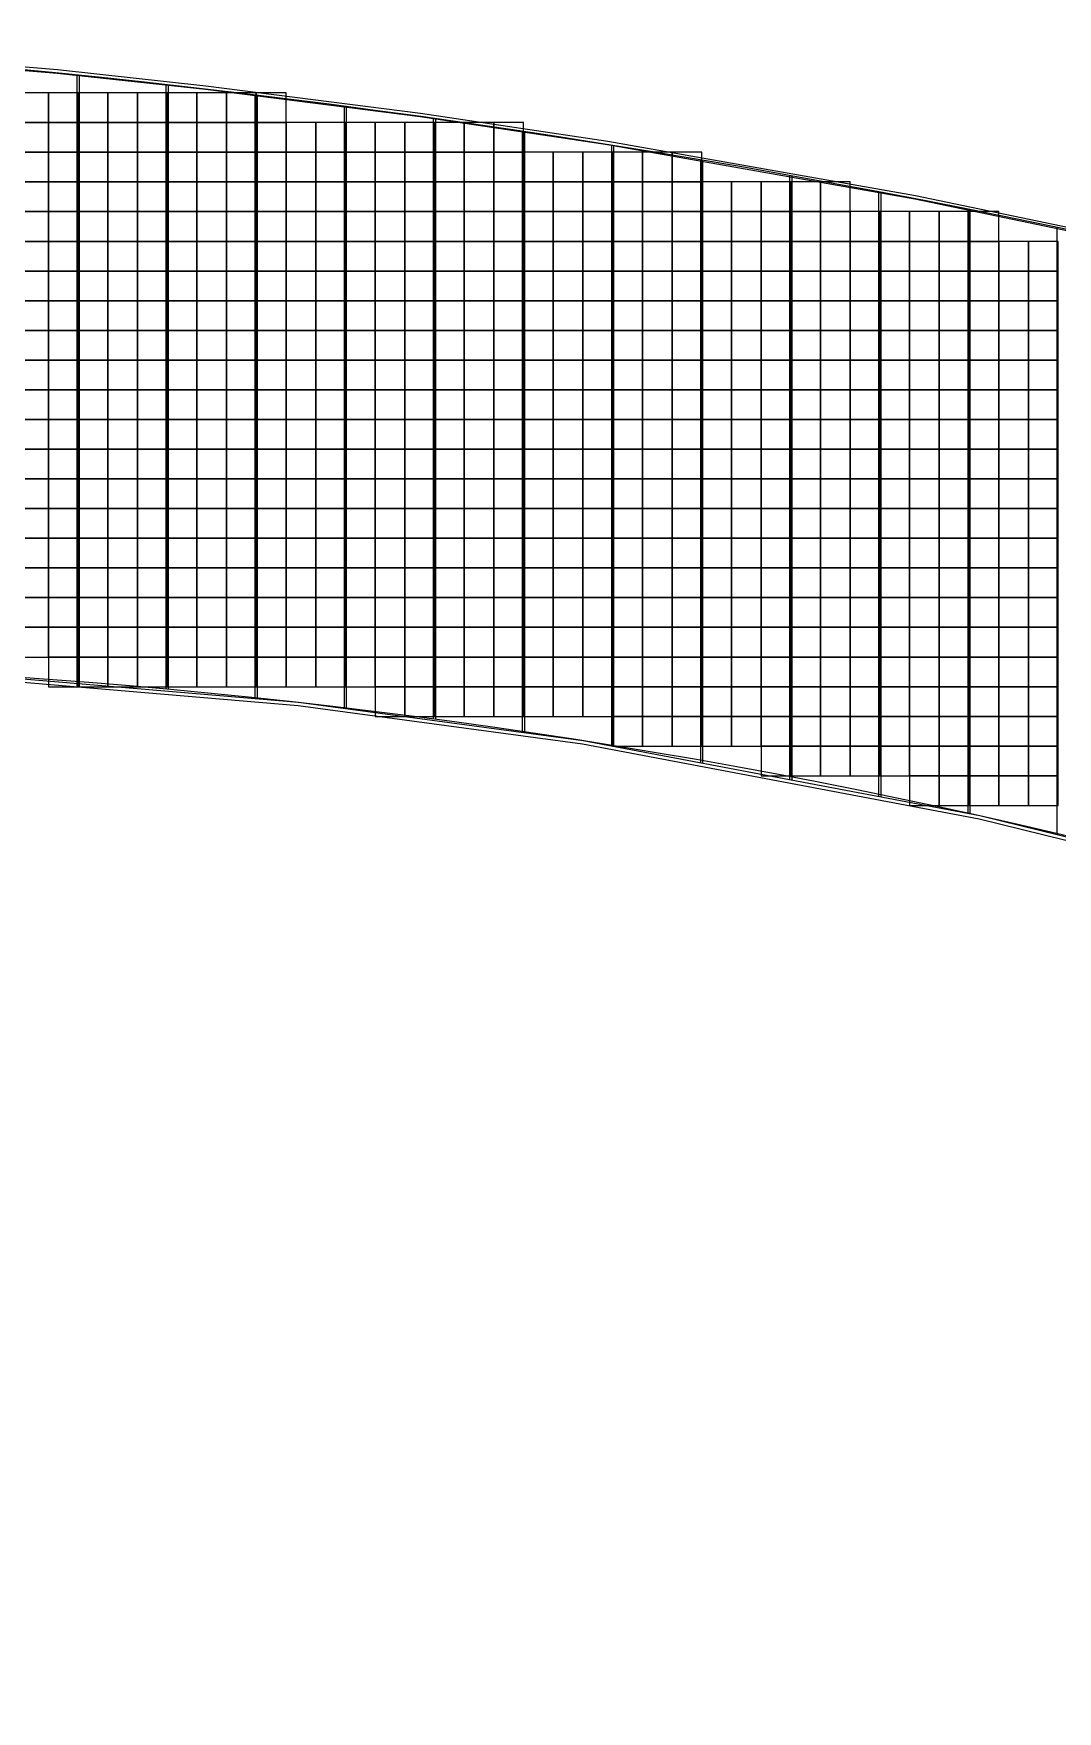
# Model space of a CAD drawing. Extents: x -31693 to 409283, y -98233 to 151957.
# Drawn here: x 72295 to 89534, y 91460 to 119715 of the extents above; entities that cross this region are included whole.
import ezdxf

# ---------------------------------------------------------------- set-up
doc = ezdxf.new("R2010")
doc.units = 0
doc.header["$LTSCALE"] = 1000
doc.header["$MEASUREMENT"] = 0
for name, color, linetype in [('500浮箱', 162, 'Continuous'), ('A-G-VISIBLE', 9, 'Continuous'), ('主龙骨', 4, 'Continuous'), ('边梁（14a槽钢', 3, 'Continuous')]:
    doc.layers.add(name, color=color, linetype=linetype)

# ---------------------------------------------------------------- blocks, each defined once
blk = doc.blocks.new('dasd')
at = {"layer": 'A-G-VISIBLE', "linetype": 'Continuous'}
for centre, radius, start, end in [((-132837.189, 42011.825), 160.06, 69.75334, 87.66536), ((-132829.243, 42052.463), 108.698, 67.70809, 90.93463)]:
    blk.add_arc(centre, radius, start, end, dxfattribs=at)

msp = doc.modelspace()

# ---------------------------------------------------------------- linework, layer by layer
at = {"layer": '500浮箱', "elevation": 2850}
for points in [[(72045, 118216), (72545, 118216), (72545, 118716), (72045, 118716)], [(72545, 118216), (73045, 118216), (73045, 118716), (72545, 118716)], [(73045, 118216), (73545, 118216), (73545, 118716), (73045, 118716)], [(73545, 118216), (74045, 118216), (74045, 118716), (73545, 118716)], [(74045, 118216), (74545, 118216), (74545, 118716), (74045, 118716)], [(74545, 118216), (75045, 118216), (75045, 118716), (74545, 118716)], [(75045, 118216), (75545, 118216), (75545, 118716), (75045, 118716)], [(75545, 118216), (76045, 118216), (76045, 118716), (75545, 118716)], [(76045, 118216), (76545, 118216), (76545, 118716), (76045, 118716)], [(72045, 117716), (72545, 117716), (72545, 118216), (72045, 118216)], [(72545, 117716), (73045, 117716), (73045, 118216), (72545, 118216)], [(73045, 117716), (73545, 117716), (73545, 118216), (73045, 118216)], [(73545, 117716), (74045, 117716), (74045, 118216), (73545, 118216)], [(74045, 117716), (74545, 117716), (74545, 118216), (74045, 118216)], [(74545, 117716), (75045, 117716), (75045, 118216), (74545, 118216)], [(75045, 117716), (75545, 117716), (75545, 118216), (75045, 118216)], [(75545, 117716), (76045, 117716), (76045, 118216), (75545, 118216)], [(76045, 117716), (76545, 117716), (76545, 118216), (76045, 118216)], [(76545, 117716), (77045, 117716), (77045, 118216), (76545, 118216)], [(77045, 117716), (77545, 117716), (77545, 118216), (77045, 118216)], [(77545, 117716), (78045, 117716), (78045, 118216), (77545, 118216)], [(78045, 117716), (78545, 117716), (78545, 118216), (78045, 118216)], [(78545, 117716), (79045, 117716), (79045, 118216), (78545, 118216)], [(79045, 117716), (79545, 117716), (79545, 118216), (79045, 118216)], [(79545, 117716), (80045, 117716), (80045, 118216), (79545, 118216)], [(80045, 117716), (80545, 117716), (80545, 118216), (80045, 118216)], [(72045, 117216), (72545, 117216), (72545, 117716), (72045, 117716)], [(72545, 117216), (73045, 117216), (73045, 117716), (72545, 117716)], [(73045, 117216), (73545, 117216), (73545, 117716), (73045, 117716)], [(73545, 117216), (74045, 117216), (74045, 117716), (73545, 117716)], [(74045, 117216), (74545, 117216), (74545, 117716), (74045, 117716)], [(74545, 117216), (75045, 117216), (75045, 117716), (74545, 117716)], [(75045, 117216), (75545, 117216), (75545, 117716), (75045, 117716)], [(75545, 117216), (76045, 117216), (76045, 117716), (75545, 117716)], [(76045, 117216), (76545, 117216), (76545, 117716), (76045, 117716)], [(76545, 117216), (77045, 117216), (77045, 117716), (76545, 117716)], [(77045, 117216), (77545, 117216), (77545, 117716), (77045, 117716)], [(77545, 117216), (78045, 117216), (78045, 117716), (77545, 117716)], [(78045, 117216), (78545, 117216), (78545, 117716), (78045, 117716)], [(78545, 117216), (79045, 117216), (79045, 117716), (78545, 117716)], [(79045, 117216), (79545, 117216), (79545, 117716), (79045, 117716)], [(79545, 117216), (80045, 117216), (80045, 117716), (79545, 117716)], [(80045, 117216), (80545, 117216), (80545, 117716), (80045, 117716)], [(80545, 117216), (81045, 117216), (81045, 117716), (80545, 117716)], [(81045, 117216), (81545, 117216), (81545, 117716), (81045, 117716)], [(81545, 117216), (82045, 117216), (82045, 117716), (81545, 117716)], [(82045, 117216), (82545, 117216), (82545, 117716), (82045, 117716)], [(82545, 117216), (83045, 117216), (83045, 117716), (82545, 117716)], [(83045, 117216), (83545, 117216), (83545, 117716), (83045, 117716)], [(72045, 116716), (72545, 116716), (72545, 117216), (72045, 117216)], [(72545, 116716), (73045, 116716), (73045, 117216), (72545, 117216)], [(73045, 116716), (73545, 116716), (73545, 117216), (73045, 117216)], [(73545, 116716), (74045, 116716), (74045, 117216), (73545, 117216)], [(74045, 116716), (74545, 116716), (74545, 117216), (74045, 117216)], [(74545, 116716), (75045, 116716), (75045, 117216), (74545, 117216)], [(75045, 116716), (75545, 116716), (75545, 117216), (75045, 117216)], [(75545, 116716), (76045, 116716), (76045, 117216), (75545, 117216)], [(76045, 116716), (76545, 116716), (76545, 117216), (76045, 117216)], [(76545, 116716), (77045, 116716), (77045, 117216), (76545, 117216)], [(77045, 116716), (77545, 116716), (77545, 117216), (77045, 117216)], [(77545, 116716), (78045, 116716), (78045, 117216), (77545, 117216)], [(78045, 116716), (78545, 116716), (78545, 117216), (78045, 117216)], [(78545, 116716), (79045, 116716), (79045, 117216), (78545, 117216)], [(79045, 116716), (79545, 116716), (79545, 117216), (79045, 117216)], [(79545, 116716), (80045, 116716), (80045, 117216), (79545, 117216)], [(80045, 116716), (80545, 116716), (80545, 117216), (80045, 117216)], [(80545, 116716), (81045, 116716), (81045, 117216), (80545, 117216)], [(81045, 116716), (81545, 116716), (81545, 117216), (81045, 117216)], [(81545, 116716), (82045, 116716), (82045, 117216), (81545, 117216)], [(82045, 116716), (82545, 116716), (82545, 117216), (82045, 117216)], [(82545, 116716), (83045, 116716), (83045, 117216), (82545, 117216)], [(83045, 116716), (83545, 116716), (83545, 117216), (83045, 117216)], [(83545, 116716), (84045, 116716), (84045, 117216), (83545, 117216)], [(84045, 116716), (84545, 116716), (84545, 117216), (84045, 117216)], [(84545, 116716), (85045, 116716), (85045, 117216), (84545, 117216)], [(85045, 116716), (85545, 116716), (85545, 117216), (85045, 117216)], [(85545, 116716), (86045, 116716), (86045, 117216), (85545, 117216)], [(72045, 116216), (72545, 116216), (72545, 116716), (72045, 116716)], [(72545, 116216), (73045, 116216), (73045, 116716), (72545, 116716)], [(73045, 116216), (73545, 116216), (73545, 116716), (73045, 116716)], [(73545, 116216), (74045, 116216), (74045, 116716), (73545, 116716)], [(74045, 116216), (74545, 116216), (74545, 116716), (74045, 116716)], [(74545, 116216), (75045, 116216), (75045, 116716), (74545, 116716)], [(75045, 116216), (75545, 116216), (75545, 116716), (75045, 116716)], [(75545, 116216), (76045, 116216), (76045, 116716), (75545, 116716)], [(76045, 116216), (76545, 116216), (76545, 116716), (76045, 116716)], [(76545, 116216), (77045, 116216), (77045, 116716), (76545, 116716)], [(77045, 116216), (77545, 116216), (77545, 116716), (77045, 116716)], [(77545, 116216), (78045, 116216), (78045, 116716), (77545, 116716)], [(78045, 116216), (78545, 116216), (78545, 116716), (78045, 116716)], [(78545, 116216), (79045, 116216), (79045, 116716), (78545, 116716)], [(79045, 116216), (79545, 116216), (79545, 116716), (79045, 116716)], [(79545, 116216), (80045, 116216), (80045, 116716), (79545, 116716)], [(80045, 116216), (80545, 116216), (80545, 116716), (80045, 116716)], [(80545, 116216), (81045, 116216), (81045, 116716), (80545, 116716)], [(81045, 116216), (81545, 116216), (81545, 116716), (81045, 116716)], [(81545, 116216), (82045, 116216), (82045, 116716), (81545, 116716)], [(82045, 116216), (82545, 116216), (82545, 116716), (82045, 116716)], [(82545, 116216), (83045, 116216), (83045, 116716), (82545, 116716)], [(83045, 116216), (83545, 116216), (83545, 116716), (83045, 116716)], [(83545, 116216), (84045, 116216), (84045, 116716), (83545, 116716)], [(84045, 116216), (84545, 116216), (84545, 116716), (84045, 116716)], [(84545, 116216), (85045, 116216), (85045, 116716), (84545, 116716)], [(85045, 116216), (85545, 116216), (85545, 116716), (85045, 116716)], [(85545, 116216), (86045, 116216), (86045, 116716), (85545, 116716)], [(86045, 116216), (86545, 116216), (86545, 116716), (86045, 116716)], [(86545, 116216), (87045, 116216), (87045, 116716), (86545, 116716)], [(87045, 116216), (87545, 116216), (87545, 116716), (87045, 116716)], [(87545, 116216), (88045, 116216), (88045, 116716), (87545, 116716)], [(88045, 116216), (88545, 116216), (88545, 116716), (88045, 116716)], [(72045, 115716), (72545, 115716), (72545, 116216), (72045, 116216)], [(72545, 115716), (73045, 115716), (73045, 116216), (72545, 116216)], [(73045, 115716), (73545, 115716), (73545, 116216), (73045, 116216)], [(73545, 115716), (74045, 115716), (74045, 116216), (73545, 116216)], [(74045, 115716), (74545, 115716), (74545, 116216), (74045, 116216)], [(74545, 115716), (75045, 115716), (75045, 116216), (74545, 116216)], [(75045, 115716), (75545, 115716), (75545, 116216), (75045, 116216)], [(75545, 115716), (76045, 115716), (76045, 116216), (75545, 116216)], [(76045, 115716), (76545, 115716), (76545, 116216), (76045, 116216)], [(76545, 115716), (77045, 115716), (77045, 116216), (76545, 116216)], [(77045, 115716), (77545, 115716), (77545, 116216), (77045, 116216)], [(77545, 115716), (78045, 115716), (78045, 116216), (77545, 116216)], [(78045, 115716), (78545, 115716), (78545, 116216), (78045, 116216)], [(78545, 115716), (79045, 115716), (79045, 116216), (78545, 116216)], [(79045, 115716), (79545, 115716), (79545, 116216), (79045, 116216)], [(79545, 115716), (80045, 115716), (80045, 116216), (79545, 116216)], [(80045, 115716), (80545, 115716), (80545, 116216), (80045, 116216)], [(80545, 115716), (81045, 115716), (81045, 116216), (80545, 116216)], [(81045, 115716), (81545, 115716), (81545, 116216), (81045, 116216)], [(81545, 115716), (82045, 115716), (82045, 116216), (81545, 116216)], [(82045, 115716), (82545, 115716), (82545, 116216), (82045, 116216)], [(82545, 115716), (83045, 115716), (83045, 116216), (82545, 116216)], [(83045, 115716), (83545, 115716), (83545, 116216), (83045, 116216)], [(83545, 115716), (84045, 115716), (84045, 116216), (83545, 116216)], [(84045, 115716), (84545, 115716), (84545, 116216), (84045, 116216)], [(84545, 115716), (85045, 115716), (85045, 116216), (84545, 116216)], [(85045, 115716), (85545, 115716), (85545, 116216), (85045, 116216)], [(85545, 115716), (86045, 115716), (86045, 116216), (85545, 116216)], [(86045, 115716), (86545, 115716), (86545, 116216), (86045, 116216)], [(86545, 115716), (87045, 115716), (87045, 116216), (86545, 116216)], [(87045, 115716), (87545, 115716), (87545, 116216), (87045, 116216)], [(87545, 115716), (88045, 115716), (88045, 116216), (87545, 116216)], [(88045, 115716), (88545, 115716), (88545, 116216), (88045, 116216)], [(88545, 115716), (89045, 115716), (89045, 116216), (88545, 116216)], [(89045, 115716), (89545, 115716), (89545, 116216), (89045, 116216)], [(72045, 115216), (72545, 115216), (72545, 115716), (72045, 115716)], [(72545, 115216), (73045, 115216), (73045, 115716), (72545, 115716)], [(73045, 115216), (73545, 115216), (73545, 115716), (73045, 115716)], [(73545, 115216), (74045, 115216), (74045, 115716), (73545, 115716)], [(74045, 115216), (74545, 115216), (74545, 115716), (74045, 115716)], [(74545, 115216), (75045, 115216), (75045, 115716), (74545, 115716)], [(75045, 115216), (75545, 115216), (75545, 115716), (75045, 115716)], [(75545, 115216), (76045, 115216), (76045, 115716), (75545, 115716)], [(76045, 115216), (76545, 115216), (76545, 115716), (76045, 115716)], [(76545, 115216), (77045, 115216), (77045, 115716), (76545, 115716)], [(77045, 115216), (77545, 115216), (77545, 115716), (77045, 115716)], [(77545, 115216), (78045, 115216), (78045, 115716), (77545, 115716)], [(78045, 115216), (78545, 115216), (78545, 115716), (78045, 115716)], [(78545, 115216), (79045, 115216), (79045, 115716), (78545, 115716)], [(79045, 115216), (79545, 115216), (79545, 115716), (79045, 115716)], [(79545, 115216), (80045, 115216), (80045, 115716), (79545, 115716)], [(80045, 115216), (80545, 115216), (80545, 115716), (80045, 115716)], [(80545, 115216), (81045, 115216), (81045, 115716), (80545, 115716)], [(81045, 115216), (81545, 115216), (81545, 115716), (81045, 115716)], [(81545, 115216), (82045, 115216), (82045, 115716), (81545, 115716)], [(82045, 115216), (82545, 115216), (82545, 115716), (82045, 115716)], [(82545, 115216), (83045, 115216), (83045, 115716), (82545, 115716)], [(83045, 115216), (83545, 115216), (83545, 115716), (83045, 115716)], [(83545, 115216), (84045, 115216), (84045, 115716), (83545, 115716)], [(84045, 115216), (84545, 115216), (84545, 115716), (84045, 115716)], [(84545, 115216), (85045, 115216), (85045, 115716), (84545, 115716)], [(85045, 115216), (85545, 115216), (85545, 115716), (85045, 115716)], [(85545, 115216), (86045, 115216), (86045, 115716), (85545, 115716)], [(86045, 115216), (86545, 115216), (86545, 115716), (86045, 115716)], [(86545, 115216), (87045, 115216), (87045, 115716), (86545, 115716)], [(87045, 115216), (87545, 115216), (87545, 115716), (87045, 115716)], [(87545, 115216), (88045, 115216), (88045, 115716), (87545, 115716)], [(88045, 115216), (88545, 115216), (88545, 115716), (88045, 115716)], [(88545, 115216), (89045, 115216), (89045, 115716), (88545, 115716)], [(89045, 115216), (89545, 115216), (89545, 115716), (89045, 115716)], [(72045, 114716), (72545, 114716), (72545, 115216), (72045, 115216)], [(72545, 114716), (73045, 114716), (73045, 115216), (72545, 115216)], [(73045, 114716), (73545, 114716), (73545, 115216), (73045, 115216)], [(73545, 114716), (74045, 114716), (74045, 115216), (73545, 115216)], [(74045, 114716), (74545, 114716), (74545, 115216), (74045, 115216)], [(74545, 114716), (75045, 114716), (75045, 115216), (74545, 115216)], [(75045, 114716), (75545, 114716), (75545, 115216), (75045, 115216)], [(75545, 114716), (76045, 114716), (76045, 115216), (75545, 115216)], [(76045, 114716), (76545, 114716), (76545, 115216), (76045, 115216)], [(76545, 114716), (77045, 114716), (77045, 115216), (76545, 115216)], [(77045, 114716), (77545, 114716), (77545, 115216), (77045, 115216)], [(77545, 114716), (78045, 114716), (78045, 115216), (77545, 115216)], [(78045, 114716), (78545, 114716), (78545, 115216), (78045, 115216)], [(78545, 114716), (79045, 114716), (79045, 115216), (78545, 115216)], [(79045, 114716), (79545, 114716), (79545, 115216), (79045, 115216)], [(79545, 114716), (80045, 114716), (80045, 115216), (79545, 115216)], [(80045, 114716), (80545, 114716), (80545, 115216), (80045, 115216)], [(80545, 114716), (81045, 114716), (81045, 115216), (80545, 115216)], [(81045, 114716), (81545, 114716), (81545, 115216), (81045, 115216)], [(81545, 114716), (82045, 114716), (82045, 115216), (81545, 115216)], [(82045, 114716), (82545, 114716), (82545, 115216), (82045, 115216)], [(82545, 114716), (83045, 114716), (83045, 115216), (82545, 115216)], [(83045, 114716), (83545, 114716), (83545, 115216), (83045, 115216)], [(83545, 114716), (84045, 114716), (84045, 115216), (83545, 115216)], [(84045, 114716), (84545, 114716), (84545, 115216), (84045, 115216)], [(84545, 114716), (85045, 114716), (85045, 115216), (84545, 115216)], [(85045, 114716), (85545, 114716), (85545, 115216), (85045, 115216)], [(85545, 114716), (86045, 114716), (86045, 115216), (85545, 115216)], [(86045, 114716), (86545, 114716), (86545, 115216), (86045, 115216)], [(86545, 114716), (87045, 114716), (87045, 115216), (86545, 115216)], [(87045, 114716), (87545, 114716), (87545, 115216), (87045, 115216)], [(87545, 114716), (88045, 114716), (88045, 115216), (87545, 115216)], [(88045, 114716), (88545, 114716), (88545, 115216), (88045, 115216)], [(88545, 114716), (89045, 114716), (89045, 115216), (88545, 115216)], [(89045, 114716), (89545, 114716), (89545, 115216), (89045, 115216)], [(72045, 114216), (72545, 114216), (72545, 114716), (72045, 114716)], [(72545, 114216), (73045, 114216), (73045, 114716), (72545, 114716)], [(73045, 114216), (73545, 114216), (73545, 114716), (73045, 114716)], [(73545, 114216), (74045, 114216), (74045, 114716), (73545, 114716)], [(74045, 114216), (74545, 114216), (74545, 114716), (74045, 114716)], [(74545, 114216), (75045, 114216), (75045, 114716), (74545, 114716)], [(75045, 114216), (75545, 114216), (75545, 114716), (75045, 114716)], [(75545, 114216), (76045, 114216), (76045, 114716), (75545, 114716)], [(76045, 114216), (76545, 114216), (76545, 114716), (76045, 114716)], [(76545, 114216), (77045, 114216), (77045, 114716), (76545, 114716)], [(77045, 114216), (77545, 114216), (77545, 114716), (77045, 114716)], [(77545, 114216), (78045, 114216), (78045, 114716), (77545, 114716)], [(78045, 114216), (78545, 114216), (78545, 114716), (78045, 114716)], [(78545, 114216), (79045, 114216), (79045, 114716), (78545, 114716)], [(79045, 114216), (79545, 114216), (79545, 114716), (79045, 114716)], [(79545, 114216), (80045, 114216), (80045, 114716), (79545, 114716)], [(80045, 114216), (80545, 114216), (80545, 114716), (80045, 114716)], [(80545, 114216), (81045, 114216), (81045, 114716), (80545, 114716)], [(81045, 114216), (81545, 114216), (81545, 114716), (81045, 114716)], [(81545, 114216), (82045, 114216), (82045, 114716), (81545, 114716)], [(82045, 114216), (82545, 114216), (82545, 114716), (82045, 114716)], [(82545, 114216), (83045, 114216), (83045, 114716), (82545, 114716)], [(83045, 114216), (83545, 114216), (83545, 114716), (83045, 114716)], [(83545, 114216), (84045, 114216), (84045, 114716), (83545, 114716)], [(84045, 114216), (84545, 114216), (84545, 114716), (84045, 114716)], [(84545, 114216), (85045, 114216), (85045, 114716), (84545, 114716)], [(85045, 114216), (85545, 114216), (85545, 114716), (85045, 114716)], [(85545, 114216), (86045, 114216), (86045, 114716), (85545, 114716)], [(86045, 114216), (86545, 114216), (86545, 114716), (86045, 114716)], [(86545, 114216), (87045, 114216), (87045, 114716), (86545, 114716)], [(87045, 114216), (87545, 114216), (87545, 114716), (87045, 114716)], [(87545, 114216), (88045, 114216), (88045, 114716), (87545, 114716)], [(88045, 114216), (88545, 114216), (88545, 114716), (88045, 114716)], [(88545, 114216), (89045, 114216), (89045, 114716), (88545, 114716)], [(89045, 114216), (89545, 114216), (89545, 114716), (89045, 114716)], [(72045, 113716), (72545, 113716), (72545, 114216), (72045, 114216)], [(72545, 113716), (73045, 113716), (73045, 114216), (72545, 114216)], [(73045, 113716), (73545, 113716), (73545, 114216), (73045, 114216)], [(73545, 113716), (74045, 113716), (74045, 114216), (73545, 114216)], [(74045, 113716), (74545, 113716), (74545, 114216), (74045, 114216)], [(74545, 113716), (75045, 113716), (75045, 114216), (74545, 114216)], [(75045, 113716), (75545, 113716), (75545, 114216), (75045, 114216)], [(75545, 113716), (76045, 113716), (76045, 114216), (75545, 114216)], [(76045, 113716), (76545, 113716), (76545, 114216), (76045, 114216)], [(76545, 113716), (77045, 113716), (77045, 114216), (76545, 114216)], [(77045, 113716), (77545, 113716), (77545, 114216), (77045, 114216)], [(77545, 113716), (78045, 113716), (78045, 114216), (77545, 114216)], [(78045, 113716), (78545, 113716), (78545, 114216), (78045, 114216)], [(78545, 113716), (79045, 113716), (79045, 114216), (78545, 114216)], [(79045, 113716), (79545, 113716), (79545, 114216), (79045, 114216)], [(79545, 113716), (80045, 113716), (80045, 114216), (79545, 114216)], [(80045, 113716), (80545, 113716), (80545, 114216), (80045, 114216)], [(80545, 113716), (81045, 113716), (81045, 114216), (80545, 114216)], [(81045, 113716), (81545, 113716), (81545, 114216), (81045, 114216)], [(81545, 113716), (82045, 113716), (82045, 114216), (81545, 114216)], [(82045, 113716), (82545, 113716), (82545, 114216), (82045, 114216)], [(82545, 113716), (83045, 113716), (83045, 114216), (82545, 114216)], [(83045, 113716), (83545, 113716), (83545, 114216), (83045, 114216)], [(83545, 113716), (84045, 113716), (84045, 114216), (83545, 114216)], [(84045, 113716), (84545, 113716), (84545, 114216), (84045, 114216)], [(84545, 113716), (85045, 113716), (85045, 114216), (84545, 114216)], [(85045, 113716), (85545, 113716), (85545, 114216), (85045, 114216)], [(85545, 113716), (86045, 113716), (86045, 114216), (85545, 114216)], [(86045, 113716), (86545, 113716), (86545, 114216), (86045, 114216)], [(86545, 113716), (87045, 113716), (87045, 114216), (86545, 114216)], [(87045, 113716), (87545, 113716), (87545, 114216), (87045, 114216)], [(87545, 113716), (88045, 113716), (88045, 114216), (87545, 114216)], [(88045, 113716), (88545, 113716), (88545, 114216), (88045, 114216)], [(88545, 113716), (89045, 113716), (89045, 114216), (88545, 114216)], [(89045, 113716), (89545, 113716), (89545, 114216), (89045, 114216)], [(72045, 113216), (72545, 113216), (72545, 113716), (72045, 113716)], [(72545, 113216), (73045, 113216), (73045, 113716), (72545, 113716)], [(73045, 113216), (73545, 113216), (73545, 113716), (73045, 113716)], [(73545, 113216), (74045, 113216), (74045, 113716), (73545, 113716)], [(74045, 113216), (74545, 113216), (74545, 113716), (74045, 113716)], [(74545, 113216), (75045, 113216), (75045, 113716), (74545, 113716)], [(75045, 113216), (75545, 113216), (75545, 113716), (75045, 113716)], [(75545, 113216), (76045, 113216), (76045, 113716), (75545, 113716)], [(76045, 113216), (76545, 113216), (76545, 113716), (76045, 113716)], [(76545, 113216), (77045, 113216), (77045, 113716), (76545, 113716)], [(77045, 113216), (77545, 113216), (77545, 113716), (77045, 113716)], [(77545, 113216), (78045, 113216), (78045, 113716), (77545, 113716)], [(78045, 113216), (78545, 113216), (78545, 113716), (78045, 113716)], [(78545, 113216), (79045, 113216), (79045, 113716), (78545, 113716)], [(79045, 113216), (79545, 113216), (79545, 113716), (79045, 113716)], [(79545, 113216), (80045, 113216), (80045, 113716), (79545, 113716)], [(80045, 113216), (80545, 113216), (80545, 113716), (80045, 113716)], [(80545, 113216), (81045, 113216), (81045, 113716), (80545, 113716)], [(81045, 113216), (81545, 113216), (81545, 113716), (81045, 113716)], [(81545, 113216), (82045, 113216), (82045, 113716), (81545, 113716)], [(82045, 113216), (82545, 113216), (82545, 113716), (82045, 113716)], [(82545, 113216), (83045, 113216), (83045, 113716), (82545, 113716)], [(83045, 113216), (83545, 113216), (83545, 113716), (83045, 113716)], [(83545, 113216), (84045, 113216), (84045, 113716), (83545, 113716)], [(84045, 113216), (84545, 113216), (84545, 113716), (84045, 113716)], [(84545, 113216), (85045, 113216), (85045, 113716), (84545, 113716)], [(85045, 113216), (85545, 113216), (85545, 113716), (85045, 113716)], [(85545, 113216), (86045, 113216), (86045, 113716), (85545, 113716)], [(86045, 113216), (86545, 113216), (86545, 113716), (86045, 113716)], [(86545, 113216), (87045, 113216), (87045, 113716), (86545, 113716)], [(87045, 113216), (87545, 113216), (87545, 113716), (87045, 113716)], [(87545, 113216), (88045, 113216), (88045, 113716), (87545, 113716)], [(88045, 113216), (88545, 113216), (88545, 113716), (88045, 113716)], [(88545, 113216), (89045, 113216), (89045, 113716), (88545, 113716)], [(89045, 113216), (89545, 113216), (89545, 113716), (89045, 113716)], [(72045, 112716), (72545, 112716), (72545, 113216), (72045, 113216)], [(72545, 112716), (73045, 112716), (73045, 113216), (72545, 113216)], [(73045, 112716), (73545, 112716), (73545, 113216), (73045, 113216)], [(73545, 112716), (74045, 112716), (74045, 113216), (73545, 113216)], [(74045, 112716), (74545, 112716), (74545, 113216), (74045, 113216)], [(74545, 112716), (75045, 112716), (75045, 113216), (74545, 113216)], [(75045, 112716), (75545, 112716), (75545, 113216), (75045, 113216)], [(75545, 112716), (76045, 112716), (76045, 113216), (75545, 113216)], [(76045, 112716), (76545, 112716), (76545, 113216), (76045, 113216)], [(76545, 112716), (77045, 112716), (77045, 113216), (76545, 113216)], [(77045, 112716), (77545, 112716), (77545, 113216), (77045, 113216)], [(77545, 112716), (78045, 112716), (78045, 113216), (77545, 113216)], [(78045, 112716), (78545, 112716), (78545, 113216), (78045, 113216)], [(78545, 112716), (79045, 112716), (79045, 113216), (78545, 113216)], [(79045, 112716), (79545, 112716), (79545, 113216), (79045, 113216)], [(79545, 112716), (80045, 112716), (80045, 113216), (79545, 113216)], [(80045, 112716), (80545, 112716), (80545, 113216), (80045, 113216)], [(80545, 112716), (81045, 112716), (81045, 113216), (80545, 113216)], [(81045, 112716), (81545, 112716), (81545, 113216), (81045, 113216)], [(81545, 112716), (82045, 112716), (82045, 113216), (81545, 113216)], [(82045, 112716), (82545, 112716), (82545, 113216), (82045, 113216)], [(82545, 112716), (83045, 112716), (83045, 113216), (82545, 113216)], [(83045, 112716), (83545, 112716), (83545, 113216), (83045, 113216)], [(83545, 112716), (84045, 112716), (84045, 113216), (83545, 113216)], [(84045, 112716), (84545, 112716), (84545, 113216), (84045, 113216)], [(84545, 112716), (85045, 112716), (85045, 113216), (84545, 113216)], [(85045, 112716), (85545, 112716), (85545, 113216), (85045, 113216)], [(85545, 112716), (86045, 112716), (86045, 113216), (85545, 113216)], [(86045, 112716), (86545, 112716), (86545, 113216), (86045, 113216)], [(86545, 112716), (87045, 112716), (87045, 113216), (86545, 113216)], [(87045, 112716), (87545, 112716), (87545, 113216), (87045, 113216)], [(87545, 112716), (88045, 112716), (88045, 113216), (87545, 113216)], [(88045, 112716), (88545, 112716), (88545, 113216), (88045, 113216)], [(88545, 112716), (89045, 112716), (89045, 113216), (88545, 113216)], [(89045, 112716), (89545, 112716), (89545, 113216), (89045, 113216)], [(72045, 112216), (72545, 112216), (72545, 112716), (72045, 112716)], [(72545, 112216), (73045, 112216), (73045, 112716), (72545, 112716)], [(73045, 112216), (73545, 112216), (73545, 112716), (73045, 112716)], [(73545, 112216), (74045, 112216), (74045, 112716), (73545, 112716)], [(74045, 112216), (74545, 112216), (74545, 112716), (74045, 112716)], [(74545, 112216), (75045, 112216), (75045, 112716), (74545, 112716)], [(75045, 112216), (75545, 112216), (75545, 112716), (75045, 112716)], [(75545, 112216), (76045, 112216), (76045, 112716), (75545, 112716)], [(76045, 112216), (76545, 112216), (76545, 112716), (76045, 112716)], [(76545, 112216), (77045, 112216), (77045, 112716), (76545, 112716)], [(77045, 112216), (77545, 112216), (77545, 112716), (77045, 112716)], [(77545, 112216), (78045, 112216), (78045, 112716), (77545, 112716)], [(78045, 112216), (78545, 112216), (78545, 112716), (78045, 112716)], [(78545, 112216), (79045, 112216), (79045, 112716), (78545, 112716)], [(79045, 112216), (79545, 112216), (79545, 112716), (79045, 112716)], [(79545, 112216), (80045, 112216), (80045, 112716), (79545, 112716)], [(80045, 112216), (80545, 112216), (80545, 112716), (80045, 112716)], [(80545, 112216), (81045, 112216), (81045, 112716), (80545, 112716)], [(81045, 112216), (81545, 112216), (81545, 112716), (81045, 112716)], [(81545, 112216), (82045, 112216), (82045, 112716), (81545, 112716)], [(82045, 112216), (82545, 112216), (82545, 112716), (82045, 112716)], [(82545, 112216), (83045, 112216), (83045, 112716), (82545, 112716)], [(83045, 112216), (83545, 112216), (83545, 112716), (83045, 112716)], [(83545, 112216), (84045, 112216), (84045, 112716), (83545, 112716)], [(84045, 112216), (84545, 112216), (84545, 112716), (84045, 112716)], [(84545, 112216), (85045, 112216), (85045, 112716), (84545, 112716)], [(85045, 112216), (85545, 112216), (85545, 112716), (85045, 112716)], [(85545, 112216), (86045, 112216), (86045, 112716), (85545, 112716)], [(86045, 112216), (86545, 112216), (86545, 112716), (86045, 112716)], [(86545, 112216), (87045, 112216), (87045, 112716), (86545, 112716)], [(87045, 112216), (87545, 112216), (87545, 112716), (87045, 112716)], [(87545, 112216), (88045, 112216), (88045, 112716), (87545, 112716)], [(88045, 112216), (88545, 112216), (88545, 112716), (88045, 112716)], [(88545, 112216), (89045, 112216), (89045, 112716), (88545, 112716)], [(89045, 112216), (89545, 112216), (89545, 112716), (89045, 112716)], [(72045, 111716), (72545, 111716), (72545, 112216), (72045, 112216)], [(72545, 111716), (73045, 111716), (73045, 112216), (72545, 112216)], [(73045, 111716), (73545, 111716), (73545, 112216), (73045, 112216)], [(73545, 111716), (74045, 111716), (74045, 112216), (73545, 112216)], [(74045, 111716), (74545, 111716), (74545, 112216), (74045, 112216)], [(74545, 111716), (75045, 111716), (75045, 112216), (74545, 112216)], [(75045, 111716), (75545, 111716), (75545, 112216), (75045, 112216)], [(75545, 111716), (76045, 111716), (76045, 112216), (75545, 112216)], [(76045, 111716), (76545, 111716), (76545, 112216), (76045, 112216)], [(76545, 111716), (77045, 111716), (77045, 112216), (76545, 112216)], [(77045, 111716), (77545, 111716), (77545, 112216), (77045, 112216)], [(77545, 111716), (78045, 111716), (78045, 112216), (77545, 112216)], [(78045, 111716), (78545, 111716), (78545, 112216), (78045, 112216)], [(78545, 111716), (79045, 111716), (79045, 112216), (78545, 112216)], [(79045, 111716), (79545, 111716), (79545, 112216), (79045, 112216)], [(79545, 111716), (80045, 111716), (80045, 112216), (79545, 112216)], [(80045, 111716), (80545, 111716), (80545, 112216), (80045, 112216)], [(80545, 111716), (81045, 111716), (81045, 112216), (80545, 112216)], [(81045, 111716), (81545, 111716), (81545, 112216), (81045, 112216)], [(81545, 111716), (82045, 111716), (82045, 112216), (81545, 112216)], [(82045, 111716), (82545, 111716), (82545, 112216), (82045, 112216)], [(82545, 111716), (83045, 111716), (83045, 112216), (82545, 112216)], [(83045, 111716), (83545, 111716), (83545, 112216), (83045, 112216)], [(83545, 111716), (84045, 111716), (84045, 112216), (83545, 112216)], [(84045, 111716), (84545, 111716), (84545, 112216), (84045, 112216)], [(84545, 111716), (85045, 111716), (85045, 112216), (84545, 112216)], [(85045, 111716), (85545, 111716), (85545, 112216), (85045, 112216)], [(85545, 111716), (86045, 111716), (86045, 112216), (85545, 112216)], [(86045, 111716), (86545, 111716), (86545, 112216), (86045, 112216)], [(86545, 111716), (87045, 111716), (87045, 112216), (86545, 112216)], [(87045, 111716), (87545, 111716), (87545, 112216), (87045, 112216)], [(87545, 111716), (88045, 111716), (88045, 112216), (87545, 112216)], [(88045, 111716), (88545, 111716), (88545, 112216), (88045, 112216)], [(88545, 111716), (89045, 111716), (89045, 112216), (88545, 112216)], [(89045, 111716), (89545, 111716), (89545, 112216), (89045, 112216)], [(72045, 111216), (72545, 111216), (72545, 111716), (72045, 111716)], [(72545, 111216), (73045, 111216), (73045, 111716), (72545, 111716)], [(73045, 111216), (73545, 111216), (73545, 111716), (73045, 111716)], [(73545, 111216), (74045, 111216), (74045, 111716), (73545, 111716)], [(74045, 111216), (74545, 111216), (74545, 111716), (74045, 111716)], [(74545, 111216), (75045, 111216), (75045, 111716), (74545, 111716)], [(75045, 111216), (75545, 111216), (75545, 111716), (75045, 111716)], [(75545, 111216), (76045, 111216), (76045, 111716), (75545, 111716)], [(76045, 111216), (76545, 111216), (76545, 111716), (76045, 111716)], [(76545, 111216), (77045, 111216), (77045, 111716), (76545, 111716)], [(77045, 111216), (77545, 111216), (77545, 111716), (77045, 111716)], [(77545, 111216), (78045, 111216), (78045, 111716), (77545, 111716)], [(78045, 111216), (78545, 111216), (78545, 111716), (78045, 111716)], [(78545, 111216), (79045, 111216), (79045, 111716), (78545, 111716)], [(79045, 111216), (79545, 111216), (79545, 111716), (79045, 111716)], [(79545, 111216), (80045, 111216), (80045, 111716), (79545, 111716)], [(80045, 111216), (80545, 111216), (80545, 111716), (80045, 111716)], [(80545, 111216), (81045, 111216), (81045, 111716), (80545, 111716)], [(81045, 111216), (81545, 111216), (81545, 111716), (81045, 111716)], [(81545, 111216), (82045, 111216), (82045, 111716), (81545, 111716)], [(82045, 111216), (82545, 111216), (82545, 111716), (82045, 111716)], [(82545, 111216), (83045, 111216), (83045, 111716), (82545, 111716)], [(83045, 111216), (83545, 111216), (83545, 111716), (83045, 111716)], [(83545, 111216), (84045, 111216), (84045, 111716), (83545, 111716)], [(84045, 111216), (84545, 111216), (84545, 111716), (84045, 111716)], [(84545, 111216), (85045, 111216), (85045, 111716), (84545, 111716)], [(85045, 111216), (85545, 111216), (85545, 111716), (85045, 111716)], [(85545, 111216), (86045, 111216), (86045, 111716), (85545, 111716)], [(86045, 111216), (86545, 111216), (86545, 111716), (86045, 111716)], [(86545, 111216), (87045, 111216), (87045, 111716), (86545, 111716)], [(87045, 111216), (87545, 111216), (87545, 111716), (87045, 111716)], [(87545, 111216), (88045, 111216), (88045, 111716), (87545, 111716)], [(88045, 111216), (88545, 111216), (88545, 111716), (88045, 111716)], [(88545, 111216), (89045, 111216), (89045, 111716), (88545, 111716)], [(89045, 111216), (89545, 111216), (89545, 111716), (89045, 111716)], [(72045, 110716), (72545, 110716), (72545, 111216), (72045, 111216)], [(72545, 110716), (73045, 110716), (73045, 111216), (72545, 111216)], [(73045, 110716), (73545, 110716), (73545, 111216), (73045, 111216)], [(73545, 110716), (74045, 110716), (74045, 111216), (73545, 111216)], [(74045, 110716), (74545, 110716), (74545, 111216), (74045, 111216)], [(74545, 110716), (75045, 110716), (75045, 111216), (74545, 111216)], [(75045, 110716), (75545, 110716), (75545, 111216), (75045, 111216)], [(75545, 110716), (76045, 110716), (76045, 111216), (75545, 111216)], [(76045, 110716), (76545, 110716), (76545, 111216), (76045, 111216)], [(76545, 110716), (77045, 110716), (77045, 111216), (76545, 111216)], [(77045, 110716), (77545, 110716), (77545, 111216), (77045, 111216)], [(77545, 110716), (78045, 110716), (78045, 111216), (77545, 111216)], [(78045, 110716), (78545, 110716), (78545, 111216), (78045, 111216)], [(78545, 110716), (79045, 110716), (79045, 111216), (78545, 111216)], [(79045, 110716), (79545, 110716), (79545, 111216), (79045, 111216)], [(79545, 110716), (80045, 110716), (80045, 111216), (79545, 111216)], [(80045, 110716), (80545, 110716), (80545, 111216), (80045, 111216)], [(80545, 110716), (81045, 110716), (81045, 111216), (80545, 111216)], [(81045, 110716), (81545, 110716), (81545, 111216), (81045, 111216)], [(81545, 110716), (82045, 110716), (82045, 111216), (81545, 111216)], [(82045, 110716), (82545, 110716), (82545, 111216), (82045, 111216)], [(82545, 110716), (83045, 110716), (83045, 111216), (82545, 111216)], [(83045, 110716), (83545, 110716), (83545, 111216), (83045, 111216)], [(83545, 110716), (84045, 110716), (84045, 111216), (83545, 111216)], [(84045, 110716), (84545, 110716), (84545, 111216), (84045, 111216)], [(84545, 110716), (85045, 110716), (85045, 111216), (84545, 111216)], [(85045, 110716), (85545, 110716), (85545, 111216), (85045, 111216)], [(85545, 110716), (86045, 110716), (86045, 111216), (85545, 111216)], [(86045, 110716), (86545, 110716), (86545, 111216), (86045, 111216)], [(86545, 110716), (87045, 110716), (87045, 111216), (86545, 111216)], [(87045, 110716), (87545, 110716), (87545, 111216), (87045, 111216)], [(87545, 110716), (88045, 110716), (88045, 111216), (87545, 111216)], [(88045, 110716), (88545, 110716), (88545, 111216), (88045, 111216)], [(88545, 110716), (89045, 110716), (89045, 111216), (88545, 111216)], [(89045, 110716), (89545, 110716), (89545, 111216), (89045, 111216)], [(72045, 110216), (72545, 110216), (72545, 110716), (72045, 110716)], [(72545, 110216), (73045, 110216), (73045, 110716), (72545, 110716)], [(73045, 110216), (73545, 110216), (73545, 110716), (73045, 110716)], [(73545, 110216), (74045, 110216), (74045, 110716), (73545, 110716)], [(74045, 110216), (74545, 110216), (74545, 110716), (74045, 110716)], [(74545, 110216), (75045, 110216), (75045, 110716), (74545, 110716)], [(75045, 110216), (75545, 110216), (75545, 110716), (75045, 110716)], [(75545, 110216), (76045, 110216), (76045, 110716), (75545, 110716)], [(76045, 110216), (76545, 110216), (76545, 110716), (76045, 110716)], [(76545, 110216), (77045, 110216), (77045, 110716), (76545, 110716)], [(77045, 110216), (77545, 110216), (77545, 110716), (77045, 110716)], [(77545, 110216), (78045, 110216), (78045, 110716), (77545, 110716)], [(78045, 110216), (78545, 110216), (78545, 110716), (78045, 110716)], [(78545, 110216), (79045, 110216), (79045, 110716), (78545, 110716)], [(79045, 110216), (79545, 110216), (79545, 110716), (79045, 110716)], [(79545, 110216), (80045, 110216), (80045, 110716), (79545, 110716)], [(80045, 110216), (80545, 110216), (80545, 110716), (80045, 110716)], [(80545, 110216), (81045, 110216), (81045, 110716), (80545, 110716)], [(81045, 110216), (81545, 110216), (81545, 110716), (81045, 110716)], [(81545, 110216), (82045, 110216), (82045, 110716), (81545, 110716)], [(82045, 110216), (82545, 110216), (82545, 110716), (82045, 110716)], [(82545, 110216), (83045, 110216), (83045, 110716), (82545, 110716)], [(83045, 110216), (83545, 110216), (83545, 110716), (83045, 110716)], [(83545, 110216), (84045, 110216), (84045, 110716), (83545, 110716)], [(84045, 110216), (84545, 110216), (84545, 110716), (84045, 110716)], [(84545, 110216), (85045, 110216), (85045, 110716), (84545, 110716)], [(85045, 110216), (85545, 110216), (85545, 110716), (85045, 110716)], [(85545, 110216), (86045, 110216), (86045, 110716), (85545, 110716)], [(86045, 110216), (86545, 110216), (86545, 110716), (86045, 110716)], [(86545, 110216), (87045, 110216), (87045, 110716), (86545, 110716)], [(87045, 110216), (87545, 110216), (87545, 110716), (87045, 110716)], [(87545, 110216), (88045, 110216), (88045, 110716), (87545, 110716)], [(88045, 110216), (88545, 110216), (88545, 110716), (88045, 110716)], [(88545, 110216), (89045, 110216), (89045, 110716), (88545, 110716)], [(89045, 110216), (89545, 110216), (89545, 110716), (89045, 110716)], [(72045, 109716), (72545, 109716), (72545, 110216), (72045, 110216)], [(72545, 109716), (73045, 109716), (73045, 110216), (72545, 110216)], [(73045, 109716), (73545, 109716), (73545, 110216), (73045, 110216)], [(73545, 109716), (74045, 109716), (74045, 110216), (73545, 110216)], [(74045, 109716), (74545, 109716), (74545, 110216), (74045, 110216)], [(74545, 109716), (75045, 109716), (75045, 110216), (74545, 110216)], [(75045, 109716), (75545, 109716), (75545, 110216), (75045, 110216)], [(75545, 109716), (76045, 109716), (76045, 110216), (75545, 110216)], [(76045, 109716), (76545, 109716), (76545, 110216), (76045, 110216)], [(76545, 109716), (77045, 109716), (77045, 110216), (76545, 110216)], [(77045, 109716), (77545, 109716), (77545, 110216), (77045, 110216)], [(77545, 109716), (78045, 109716), (78045, 110216), (77545, 110216)], [(78045, 109716), (78545, 109716), (78545, 110216), (78045, 110216)], [(78545, 109716), (79045, 109716), (79045, 110216), (78545, 110216)], [(79045, 109716), (79545, 109716), (79545, 110216), (79045, 110216)], [(79545, 109716), (80045, 109716), (80045, 110216), (79545, 110216)], [(80045, 109716), (80545, 109716), (80545, 110216), (80045, 110216)], [(80545, 109716), (81045, 109716), (81045, 110216), (80545, 110216)], [(81045, 109716), (81545, 109716), (81545, 110216), (81045, 110216)], [(81545, 109716), (82045, 109716), (82045, 110216), (81545, 110216)], [(82045, 109716), (82545, 109716), (82545, 110216), (82045, 110216)], [(82545, 109716), (83045, 109716), (83045, 110216), (82545, 110216)], [(83045, 109716), (83545, 109716), (83545, 110216), (83045, 110216)], [(83545, 109716), (84045, 109716), (84045, 110216), (83545, 110216)], [(84045, 109716), (84545, 109716), (84545, 110216), (84045, 110216)], [(84545, 109716), (85045, 109716), (85045, 110216), (84545, 110216)], [(85045, 109716), (85545, 109716), (85545, 110216), (85045, 110216)], [(85545, 109716), (86045, 109716), (86045, 110216), (85545, 110216)], [(86045, 109716), (86545, 109716), (86545, 110216), (86045, 110216)], [(86545, 109716), (87045, 109716), (87045, 110216), (86545, 110216)], [(87045, 109716), (87545, 109716), (87545, 110216), (87045, 110216)], [(87545, 109716), (88045, 109716), (88045, 110216), (87545, 110216)], [(88045, 109716), (88545, 109716), (88545, 110216), (88045, 110216)], [(88545, 109716), (89045, 109716), (89045, 110216), (88545, 110216)], [(89045, 109716), (89545, 109716), (89545, 110216), (89045, 110216)], [(72045, 109216), (72545, 109216), (72545, 109716), (72045, 109716)], [(72545, 109216), (73045, 109216), (73045, 109716), (72545, 109716)], [(73045, 109216), (73545, 109216), (73545, 109716), (73045, 109716)], [(73545, 109216), (74045, 109216), (74045, 109716), (73545, 109716)], [(74045, 109216), (74545, 109216), (74545, 109716), (74045, 109716)], [(74545, 109216), (75045, 109216), (75045, 109716), (74545, 109716)], [(75045, 109216), (75545, 109216), (75545, 109716), (75045, 109716)], [(75545, 109216), (76045, 109216), (76045, 109716), (75545, 109716)], [(76045, 109216), (76545, 109216), (76545, 109716), (76045, 109716)], [(76545, 109216), (77045, 109216), (77045, 109716), (76545, 109716)], [(77045, 109216), (77545, 109216), (77545, 109716), (77045, 109716)], [(77545, 109216), (78045, 109216), (78045, 109716), (77545, 109716)], [(78045, 109216), (78545, 109216), (78545, 109716), (78045, 109716)], [(78545, 109216), (79045, 109216), (79045, 109716), (78545, 109716)], [(79045, 109216), (79545, 109216), (79545, 109716), (79045, 109716)], [(79545, 109216), (80045, 109216), (80045, 109716), (79545, 109716)], [(80045, 109216), (80545, 109216), (80545, 109716), (80045, 109716)], [(80545, 109216), (81045, 109216), (81045, 109716), (80545, 109716)], [(81045, 109216), (81545, 109216), (81545, 109716), (81045, 109716)], [(81545, 109216), (82045, 109216), (82045, 109716), (81545, 109716)], [(82045, 109216), (82545, 109216), (82545, 109716), (82045, 109716)], [(82545, 109216), (83045, 109216), (83045, 109716), (82545, 109716)], [(83045, 109216), (83545, 109216), (83545, 109716), (83045, 109716)], [(83545, 109216), (84045, 109216), (84045, 109716), (83545, 109716)], [(84045, 109216), (84545, 109216), (84545, 109716), (84045, 109716)], [(84545, 109216), (85045, 109216), (85045, 109716), (84545, 109716)], [(85045, 109216), (85545, 109216), (85545, 109716), (85045, 109716)], [(85545, 109216), (86045, 109216), (86045, 109716), (85545, 109716)], [(86045, 109216), (86545, 109216), (86545, 109716), (86045, 109716)], [(86545, 109216), (87045, 109216), (87045, 109716), (86545, 109716)], [(87045, 109216), (87545, 109216), (87545, 109716), (87045, 109716)], [(87545, 109216), (88045, 109216), (88045, 109716), (87545, 109716)], [(88045, 109216), (88545, 109216), (88545, 109716), (88045, 109716)], [(88545, 109216), (89045, 109216), (89045, 109716), (88545, 109716)], [(89045, 109216), (89545, 109216), (89545, 109716), (89045, 109716)], [(72545, 108716), (73045, 108716), (73045, 109216), (72545, 109216)], [(73045, 108716), (73545, 108716), (73545, 109216), (73045, 109216)], [(73545, 108716), (74045, 108716), (74045, 109216), (73545, 109216)], [(74045, 108716), (74545, 108716), (74545, 109216), (74045, 109216)], [(74545, 108716), (75045, 108716), (75045, 109216), (74545, 109216)], [(75045, 108716), (75545, 108716), (75545, 109216), (75045, 109216)], [(75545, 108716), (76045, 108716), (76045, 109216), (75545, 109216)], [(76045, 108716), (76545, 108716), (76545, 109216), (76045, 109216)], [(76545, 108716), (77045, 108716), (77045, 109216), (76545, 109216)], [(77045, 108716), (77545, 108716), (77545, 109216), (77045, 109216)], [(77545, 108716), (78045, 108716), (78045, 109216), (77545, 109216)], [(78045, 108716), (78545, 108716), (78545, 109216), (78045, 109216)], [(78545, 108716), (79045, 108716), (79045, 109216), (78545, 109216)], [(79045, 108716), (79545, 108716), (79545, 109216), (79045, 109216)], [(79545, 108716), (80045, 108716), (80045, 109216), (79545, 109216)], [(80045, 108716), (80545, 108716), (80545, 109216), (80045, 109216)], [(80545, 108716), (81045, 108716), (81045, 109216), (80545, 109216)], [(81045, 108716), (81545, 108716), (81545, 109216), (81045, 109216)], [(81545, 108716), (82045, 108716), (82045, 109216), (81545, 109216)], [(82045, 108716), (82545, 108716), (82545, 109216), (82045, 109216)], [(82545, 108716), (83045, 108716), (83045, 109216), (82545, 109216)], [(83045, 108716), (83545, 108716), (83545, 109216), (83045, 109216)], [(83545, 108716), (84045, 108716), (84045, 109216), (83545, 109216)], [(84045, 108716), (84545, 108716), (84545, 109216), (84045, 109216)], [(84545, 108716), (85045, 108716), (85045, 109216), (84545, 109216)], [(85045, 108716), (85545, 108716), (85545, 109216), (85045, 109216)], [(85545, 108716), (86045, 108716), (86045, 109216), (85545, 109216)], [(86045, 108716), (86545, 108716), (86545, 109216), (86045, 109216)], [(86545, 108716), (87045, 108716), (87045, 109216), (86545, 109216)], [(87045, 108716), (87545, 108716), (87545, 109216), (87045, 109216)], [(87545, 108716), (88045, 108716), (88045, 109216), (87545, 109216)], [(88045, 108716), (88545, 108716), (88545, 109216), (88045, 109216)], [(88545, 108716), (89045, 108716), (89045, 109216), (88545, 109216)], [(89045, 108716), (89545, 108716), (89545, 109216), (89045, 109216)], [(78045, 108216), (78545, 108216), (78545, 108716), (78045, 108716)], [(78545, 108216), (79045, 108216), (79045, 108716), (78545, 108716)], [(79045, 108216), (79545, 108216), (79545, 108716), (79045, 108716)], [(79545, 108216), (80045, 108216), (80045, 108716), (79545, 108716)], [(80045, 108216), (80545, 108216), (80545, 108716), (80045, 108716)], [(80545, 108216), (81045, 108216), (81045, 108716), (80545, 108716)], [(81045, 108216), (81545, 108216), (81545, 108716), (81045, 108716)], [(81545, 108216), (82045, 108216), (82045, 108716), (81545, 108716)], [(82045, 108216), (82545, 108216), (82545, 108716), (82045, 108716)], [(82545, 108216), (83045, 108216), (83045, 108716), (82545, 108716)], [(83045, 108216), (83545, 108216), (83545, 108716), (83045, 108716)], [(83545, 108216), (84045, 108216), (84045, 108716), (83545, 108716)], [(84045, 108216), (84545, 108216), (84545, 108716), (84045, 108716)], [(84545, 108216), (85045, 108216), (85045, 108716), (84545, 108716)], [(85045, 108216), (85545, 108216), (85545, 108716), (85045, 108716)], [(85545, 108216), (86045, 108216), (86045, 108716), (85545, 108716)], [(86045, 108216), (86545, 108216), (86545, 108716), (86045, 108716)], [(86545, 108216), (87045, 108216), (87045, 108716), (86545, 108716)], [(87045, 108216), (87545, 108216), (87545, 108716), (87045, 108716)], [(87545, 108216), (88045, 108216), (88045, 108716), (87545, 108716)], [(88045, 108216), (88545, 108216), (88545, 108716), (88045, 108716)], [(88545, 108216), (89045, 108216), (89045, 108716), (88545, 108716)], [(89045, 108216), (89545, 108216), (89545, 108716), (89045, 108716)], [(82045, 107716), (82545, 107716), (82545, 108216), (82045, 108216)], [(82545, 107716), (83045, 107716), (83045, 108216), (82545, 108216)], [(83045, 107716), (83545, 107716), (83545, 108216), (83045, 108216)], [(83545, 107716), (84045, 107716), (84045, 108216), (83545, 108216)], [(84045, 107716), (84545, 107716), (84545, 108216), (84045, 108216)], [(84545, 107716), (85045, 107716), (85045, 108216), (84545, 108216)], [(85045, 107716), (85545, 107716), (85545, 108216), (85045, 108216)], [(85545, 107716), (86045, 107716), (86045, 108216), (85545, 108216)], [(86045, 107716), (86545, 107716), (86545, 108216), (86045, 108216)], [(86545, 107716), (87045, 107716), (87045, 108216), (86545, 108216)], [(87045, 107716), (87545, 107716), (87545, 108216), (87045, 108216)], [(87545, 107716), (88045, 107716), (88045, 108216), (87545, 108216)], [(88045, 107716), (88545, 107716), (88545, 108216), (88045, 108216)], [(88545, 107716), (89045, 107716), (89045, 108216), (88545, 108216)], [(89045, 107716), (89545, 107716), (89545, 108216), (89045, 108216)], [(84545, 107216), (85045, 107216), (85045, 107716), (84545, 107716)], [(85045, 107216), (85545, 107216), (85545, 107716), (85045, 107716)], [(85545, 107216), (86045, 107216), (86045, 107716), (85545, 107716)], [(86045, 107216), (86545, 107216), (86545, 107716), (86045, 107716)], [(86545, 107216), (87045, 107216), (87045, 107716), (86545, 107716)], [(87045, 107216), (87545, 107216), (87545, 107716), (87045, 107716)], [(87545, 107216), (88045, 107216), (88045, 107716), (87545, 107716)], [(88045, 107216), (88545, 107216), (88545, 107716), (88045, 107716)], [(88545, 107216), (89045, 107216), (89045, 107716), (88545, 107716)], [(89045, 107216), (89545, 107216), (89545, 107716), (89045, 107716)], [(87045, 106716), (87545, 106716), (87545, 107216), (87045, 107216)], [(87545, 106716), (88045, 106716), (88045, 107216), (87545, 107216)], [(88045, 106716), (88545, 106716), (88545, 107216), (88045, 107216)], [(88545, 106716), (89045, 106716), (89045, 107216), (88545, 107216)], [(89045, 106716), (89545, 106716), (89545, 107216), (89045, 107216)]]:
    msp.add_lwpolyline(points, close=True, dxfattribs=at)
at = {"layer": '主龙骨', "elevation": 2850}
for points in [[(73023, 119015), (73023, 108716)], [(73066, 108716), (73066, 119011)], [(74523, 118855), (74523, 108676)], [(74566, 108672), (74566, 118850)], [(76023, 118680), (76023, 108529)], [(76066, 108524), (76066, 118674)], [(77523, 118490), (77523, 108346)], [(77566, 108341), (77566, 118485), (77523, 118485), (77523, 108346)], [(77566, 108341), (77566, 118485)], [(79023, 118286), (79023, 108172)], [(79066, 108166), (79066, 118280)], [(80523, 118068), (80523, 107961)], [(80566, 107955), (80566, 118062)], [(82023, 117835), (82023, 107715)], [(82066, 107707), (82066, 117828)], [(83523, 117588), (83523, 107431)], [(83566, 107423), (83566, 117581)], [(85023, 117326), (85023, 107147)], [(85066, 107139), (85066, 117318)], [(86523, 117049), (86523, 106863)], [(86566, 106854), (86566, 117041)], [(88023, 116757), (88023, 106579)], [(88066, 106570), (88066, 116749)], [(89523, 116451), (89523, 106222)]]:
    msp.add_lwpolyline(points, dxfattribs=at)
at = {"layer": '边梁（14a槽钢', "elevation": 2850}
for points in [[(67291, 119557), (72699, 119107), (75197, 118836), (78812, 118375), (81965, 117903), (87144, 116989), (91645, 116051), (96363, 114921), (104343, 112660), (110976, 110434)], [(67287, 119499), (72694, 119049), (75191, 118779), (78804, 118317), (81956, 117846), (87134, 116932), (91633, 115994), (96349, 114865), (104326, 112605), (110955, 110380)], [(130897, 61265), (131111, 63418), (131221, 66237), (131128, 69233), (130816, 72229), (130470, 74306), (130058, 76202), (129181, 79295), (128685, 80727), (127123, 83458), (125209, 86279), (121784, 90364), (119067, 92984), (116082, 95391), (112915, 97510), (108611, 99799), (104859, 101358), (99225, 103423), (92914, 105329), (88216, 106483), (81537, 107748), (76749, 108392), (70985, 108882)], [(130955, 61258), (131169, 63414), (131279, 66237), (131186, 69237), (130874, 72237), (130527, 74317), (130114, 76216), (129237, 79312), (128738, 80751), (127172, 83489), (125255, 86314), (121826, 90404), (119105, 93028), (116116, 95438), (112945, 97560), (108636, 99851), (104880, 101412), (99244, 103478), (92930, 105385), (88229, 106540), (81546, 107805), (76755, 108450), (70988, 108940)]]:
    msp.add_lwpolyline(points, dxfattribs=at)

# ---------------------------------------------------------------- block references
at = {"xscale": 1000, "yscale": 1000, "zscale": 1000}
msp.add_blockref('dasd', (132893911, -42052037, 2850), dxfattribs=at)

doc.saveas('drawing.dxf')
